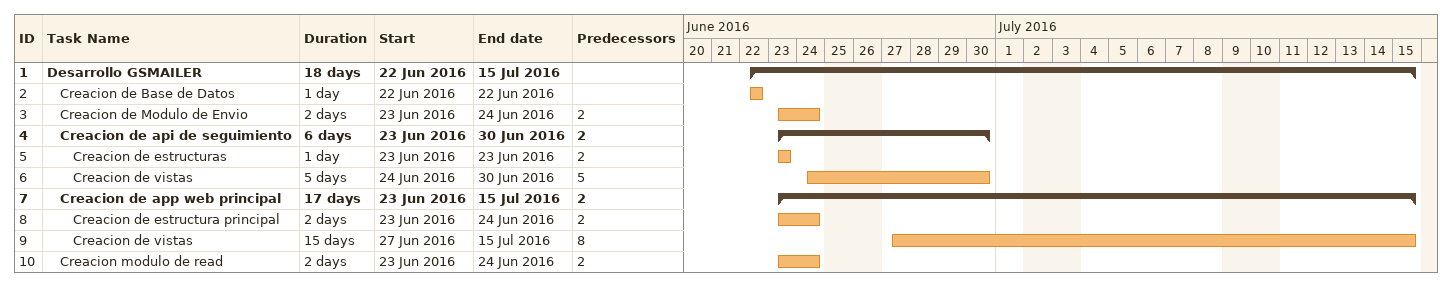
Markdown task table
| ID | Level | Task | Duration | Start | Finish | Predecessors |
|---|---|---|---|---|---|---|
| 1 | 1 | **Desarrollo GSMAILER** | 18d | 2016-06-22 | 2016-07-15 |  |
| 2 | 2 | Creacion de Base de Datos | 1d | 2016-06-22 | 2016-06-22 |  |
| 3 | 2 | Creacion de Modulo de Envio | 2d | 2016-06-23 | 2016-06-24 | 2 |
| 4 | 2 | **Creacion de api de seguimiento** | 6d | 2016-06-23 | 2016-06-30 | 2 |
| 5 | 3 | Creacion de estructuras | 1d | 2016-06-23 | 2016-06-23 | 2 |
| 6 | 3 | Creacion de vistas | 5d | 2016-06-24 | 2016-06-30 | 5 |
| 7 | 2 | **Creacion de app web principal** | 17d | 2016-06-23 | 2016-07-15 | 2 |
| 8 | 3 | Creacion de estructura principal | 2d | 2016-06-23 | 2016-06-24 | 2 |
| 9 | 3 | Creacion de vistas | 15d | 2016-06-27 | 2016-07-15 | 8 |
| 10 | 2 | Creacion modulo de read | 2d | 2016-06-23 | 2016-06-24 | 2 |
